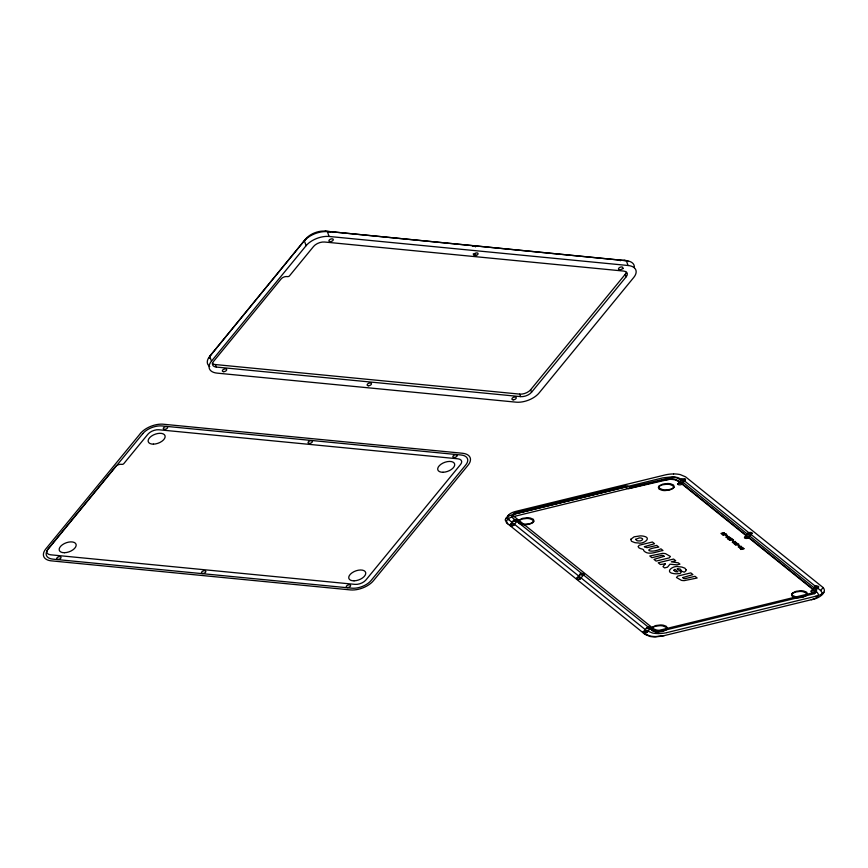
<?xml version="1.0" encoding="UTF-8"?>
<svg xmlns="http://www.w3.org/2000/svg" width="868" height="868" viewBox="0 0 868 868"><rect width="100%" height="100%" fill="white"/><g stroke="black" fill="none" stroke-linecap="round" stroke-linejoin="round"><path stroke-width="1.3" d="M634.334 267.669A17.523 9.331 -20.4 0 0 626.305 260.715L325.077 231.138A14.647 7.801 -20.4 0 0 305.851 238.819L209.698 356.379A17.523 9.331 -20.4 0 0 209.741 366.535M305.851 238.819L209.698 356.379L211.477 361.164A17.523 9.331 -20.4 0 0 217.13 373.131L516.091 402.166A17.523 9.331 -20.4 0 0 539.082 392.976L633.738 277.467A17.523 9.331 -20.4 0 0 628.085 265.499L626.305 260.715L325.077 231.138M508.333 515.234L505.165 519.823L506.63 522.916L645.217 634.486L650.089 636.461A25.15 13.4 -20.4 0 0 655.004 636.928L662.143 636.125L813.587 599.159C818.231 598.453 827.888 592.649 823.103 587.549L685.59 476.857L680.295 474.612A29.913 15.939 -20.4 0 0 673.601 473.928M519.053 520.247L518.5 520.941A3.081 1.638 -20.4 0 0 518.131 521.592L518.825 523.339L521.787 524.532A15.288 8.148 -20.4 0 0 524.771 524.825L529.426 524.261L532.572 522.818A3.027 1.617 -20.4 0 0 533.05 522.352L533.636 521.646A3.081 1.638 -20.4 0 0 533.994 520.995L533.299 519.238L530.337 518.044A15.288 8.148 -20.4 0 0 527.353 517.751L522.699 518.315L519.552 519.758A3.016 1.606 -20.4 0 0 518.836 520.583A3.353 1.79 -20.4 0 0 518.652 521.147L518.706 521.69M821.302 595.264L822.126 592.725L820.661 590.522L683.159 479.83L677.322 477.476A30.076 16.025 -20.4 0 0 671.452 476.901L662.902 477.867L513.704 514.279L509.104 515.896L505.935 518.239M211.477 361.164L306.133 245.655A17.523 9.331 -20.4 0 1 329.124 236.465L628.085 265.499M212.291 363.377A8.333 4.438 -20.4 0 0 215.351 364.549L519.704 394.115A8.333 4.438 -20.4 0 0 530.641 389.743L625.285 274.234A8.333 4.438 -20.4 0 0 626.327 272.335M626.219 276.74A8.333 4.438 -20.4 0 0 623.539 271.055L324.578 242.02A8.333 4.438 -20.4 0 0 313.641 246.382L289.489 275.872A1.432 0.77 -20.4 0 1 287.601 276.621L286.896 276.556A4.307 2.3 -20.4 0 0 281.243 278.812L213.593 361.37A8.333 4.438 -20.4 0 0 216.284 367.055L520.637 396.622A8.333 4.438 -20.4 0 0 531.563 392.249L626.219 276.74L625.285 274.234M512.163 515.505L513.444 513.954A2.886 1.541 -20.4 0 1 514.073 513.368L516.265 512.326A7.074 3.765 -20.4 0 1 517.111 512.087L625.47 485.83A7.291 3.884 -20.4 0 1 627.607 486.037L629.105 486.839A2.203 1.172 -20.4 0 0 630.504 487.002L672.863 477.216A14.3 7.617 -20.4 0 1 675.651 477.487L678.418 478.604L815.931 589.307A7.074 3.765 -20.4 0 1 816.3 589.654L816.582 590.934A2.886 1.541 -20.4 0 1 815.595 592.15L659.3 630.287A14.3 7.617 -20.4 0 1 656.512 630.016L653.745 628.888L513.747 516.2L513.096 514.561A2.886 1.541 -20.4 0 1 513.433 513.954M512.402 525.802L512.022 525.845A3.808 2.029 -20.4 0 1 510.536 525.693L510.178 525.531A1.313 0.694 -20.4 0 1 509.939 524.858L513.606 520.464M513.758 525.216L517.361 520.822A1.378 0.738 -20.4 0 0 517.024 520.138M576.547 578.435A1.378 0.738 -20.4 0 1 577.925 577.936L578.338 577.838A3.808 2.029 -20.4 0 1 579.824 577.98L580.182 578.142A1.313 0.694 -20.4 0 1 580.421 578.826A1.378 0.738 -20.4 0 1 579.032 579.347L578.62 579.455A3.808 2.029 -20.4 0 1 577.133 579.303L576.775 579.14A1.313 0.694 -20.4 0 1 576.536 578.468L580.193 574.073A1.313 0.694 -20.4 0 1 581.365 573.564L581.929 573.444A3.808 2.029 -20.4 0 1 583.426 573.596L583.676 573.694M580.356 578.826L583.958 574.432A1.378 0.738 -20.4 0 0 583.621 573.748M658.736 486.709L659.311 485.993A3.027 1.617 -20.4 0 1 659.788 485.527L662.935 484.084L667.59 483.519A15.288 8.148 -20.4 0 1 670.573 483.812L673.535 485.006L674.23 486.764A3.081 1.638 -20.4 0 1 673.872 487.415L673.286 488.12A3.027 1.617 -20.4 0 1 672.808 488.586L669.662 490.029L665.007 490.594A15.288 8.148 -20.4 0 1 662.024 490.301L659.062 489.107L658.367 487.36A3.081 1.638 -20.4 0 1 658.725 486.709A3.027 1.617 -20.4 0 1 659.213 486.232L662.36 484.8L667.004 484.225A15.288 8.148 -20.4 0 1 669.987 484.518L672.95 485.722L673.655 487.469A3.081 1.638 -20.4 0 1 673.286 488.12M681.619 479.451L678.016 483.845A1.378 0.738 -20.4 0 1 679.34 483.313M681.933 484.019L685.373 479.82M644.544 631.492L644.924 631.448A3.808 2.029 -20.4 0 1 646.421 631.589L646.779 631.752A1.313 0.694 -20.4 0 1 647.018 632.436A1.378 0.738 -20.4 0 1 645.629 632.956L645.217 633.065A3.808 2.029 -20.4 0 1 643.73 632.913L643.362 632.75A1.313 0.694 -20.4 0 1 643.123 632.078L646.79 627.683A1.313 0.694 -20.4 0 1 647.951 627.173L648.526 627.054A3.808 2.029 -20.4 0 1 650.013 627.206L650.273 627.304M658.497 633.575A30.022 15.993 -20.4 0 1 652.519 633.022L646.573 630.645L644.132 633.618L649.969 635.973A30.076 16.025 -20.4 0 0 655.839 636.548L664.389 635.582M646.953 632.436L650.544 628.052A1.378 0.738 -20.4 0 0 650.219 627.358M666.689 629.018L666.244 629.571A3.027 1.617 -20.4 0 1 665.756 630.038L662.62 631.481L657.966 632.045A15.288 8.148 -20.4 0 1 654.982 631.752L652.02 630.559L651.315 628.812A3.081 1.638 -20.4 0 1 651.684 628.161L652.269 627.445M747.012 538.399L746.632 538.442A3.808 2.029 -20.4 0 1 745.145 538.29L744.787 538.127A1.313 0.694 -20.4 0 1 744.549 537.455L748.216 533.061M748.531 537.628L751.97 533.429M806.925 594.786L806.48 595.34A3.027 1.617 -20.4 0 1 805.992 595.806L802.857 597.249L798.202 597.813A15.288 8.148 -20.4 0 1 795.218 597.531L792.256 596.327L791.551 594.58A3.081 1.638 -20.4 0 1 791.92 593.929L792.506 593.213M814.748 590.783A1.313 0.694 -20.4 0 1 815.03 591.423A1.378 0.738 -20.4 0 1 813.641 591.943L813.229 592.052A3.808 2.029 -20.4 0 1 811.743 591.9L811.385 591.737A1.313 0.694 -20.4 0 1 811.135 591.065L814.802 586.67M814.314 593.701A2.886 1.541 -20.4 0 0 815.312 592.497L815.117 591.347L818.567 587.039M814.965 593.104L816.245 591.553M820.661 590.522L823.103 587.549M533.636 521.646L533.592 521.69A3.016 1.606 -20.4 0 1 533.288 521.994A3.266 1.736 -20.4 0 1 532.789 522.384L531.249 523.154A7.259 3.863 -20.4 0 1 529.068 523.762L525.357 524.12A15.288 8.148 -20.4 0 1 522.373 523.827L519.411 522.634M673.861 487.415L673.85 487.436A3.016 1.606 -20.4 0 1 673.525 487.762A3.266 1.736 -20.4 0 1 673.025 488.152L671.485 488.923A7.259 3.863 -20.4 0 1 669.304 489.53M733.927 542.381L735.207 541.382L735.804 542.391M814.336 593.69L658.031 631.839A14.3 7.617 -20.4 0 1 655.242 631.568L652.465 630.45L512.478 517.751L511.816 516.113A2.886 1.541 -20.4 0 1 512.814 514.908L514.984 513.889A7.074 3.765 -20.4 0 1 515.842 513.65L624.2 487.382A7.291 3.884 -20.4 0 1 626.327 487.599L627.824 488.402A2.203 1.172 -20.4 0 0 629.224 488.554L671.582 478.767A14.3 7.617 -20.4 0 1 674.371 479.038L677.149 480.167L814.651 590.858A7.074 3.765 -20.4 0 1 815.019 591.216L815.117 591.347M821.746 593.951L822.105 593.723A6.174 3.288 -20.4 0 0 823.797 592.247M732.907 542.261C730.932 541.632 734.002 544.16 735.087 541.827L736.487 543.173C739.829 543.216 730.194 545.028 735.814 542.63M731.127 538.995L730.802 539.028A2.485 1.324 -20.4 0 1 730.27 538.876C723.044 539.006 734.404 540.297 731.084 538.29A1.953 1.042 -20.4 0 0 730.053 538.312L731.247 538.692M728.936 538.974L729.489 538.985M811.341 599.712C814.434 599.321 821.085 596.034 817.265 592.486L679.752 481.794L674.881 479.82A25.15 13.4 -20.4 0 0 669.977 479.342L662.827 480.145L513.628 516.568C510.536 516.948 503.885 520.236 507.704 523.784M721.807 533.56L722.881 533.299M740.86 549.455L744.212 548.63L741.218 548.609L740.838 549.444M666.83 632.609L816.018 596.186M669.304 489.541L665.593 489.888A15.288 8.148 -20.4 0 1 662.61 489.595L659.647 488.402L658.942 486.644A3.081 1.638 -20.4 0 1 659.311 485.993M514.778 519.91L515.342 519.834A3.808 2.029 -20.4 0 1 516.829 519.986L517.089 520.084M749.388 532.507L749.941 532.431A3.808 2.029 -20.4 0 1 751.438 532.583L751.699 532.681A1.378 0.738 -20.4 0 1 752.046 533.419A1.313 0.694 -20.4 0 1 750.809 533.939L750.234 534.048A3.808 2.029 -20.4 0 1 748.748 533.907L748.487 533.798M582.775 574.985L582.222 575.061A3.808 2.029 -20.4 0 1 580.725 574.92L580.475 574.811A1.378 0.738 -20.4 0 1 580.117 574.084M679.373 483.259L679.752 483.216A3.808 2.029 -20.4 0 1 681.239 483.357L681.608 483.519M745.97 536.869L746.35 536.825A3.808 2.029 -20.4 0 1 747.836 536.966L748.194 537.129M473.125 254.031L475.816 254.291M685.102 479.071L684.841 478.973A3.808 2.029 -20.4 0 0 683.355 478.821L682.79 478.897A1.313 0.694 -20.4 0 0 681.564 479.429A1.378 0.738 -20.4 0 0 681.944 480.134M681.89 480.188L682.15 480.297A3.808 2.029 -20.4 0 0 683.637 480.438L684.19 480.362A1.313 0.694 -20.4 0 0 685.427 479.83A1.378 0.738 -20.4 0 0 685.036 479.125M647.061 628.421L647.322 628.53A3.808 2.029 -20.4 0 0 648.819 628.671L649.372 628.595A1.313 0.694 -20.4 0 0 650.599 628.063M678.19 484.518L678.548 484.68A3.808 2.029 -20.4 0 0 680.045 484.832L680.425 484.789A1.378 0.738 -20.4 0 0 681.836 484.225A1.313 0.694 -20.4 0 0 681.554 483.563M814.792 590.739L814.434 590.576A3.808 2.029 -20.4 0 0 812.947 590.435L812.567 590.479A1.378 0.738 -20.4 0 0 811.146 591.043M805.916 592.768L802.878 591.683A15.277 8.137 -20.4 0 0 799.992 591.444L795.544 592.019L792.397 593.452A3.027 1.617 -20.4 0 0 791.92 593.929M509.06 519.943L646.573 630.645M806.144 592.942L806.839 594.688A3.081 1.638 -20.4 0 1 806.48 595.34M530.641 389.743L531.563 392.249M519.704 394.115L520.637 396.622M329.124 236.465L327.344 231.68A17.523 9.331 -20.4 0 0 304.353 240.87L306.133 245.655M215.351 364.549L216.284 367.055M792.126 594.678L792.072 594.135A3.353 1.79 -20.4 0 1 792.256 593.582A3.005 1.606 -20.4 0 1 792.983 592.746L796.13 591.303L800.773 590.739A15.288 8.148 -20.4 0 1 803.757 591.032L806.719 592.226L807.424 593.983A3.081 1.638 -20.4 0 1 807.056 594.634A2.973 1.584 -20.4 0 1 806.719 594.981A3.266 1.736 -20.4 0 1 806.209 595.372L804.669 596.142A7.259 3.863 -20.4 0 1 802.488 596.75L798.777 597.108A15.288 8.148 -20.4 0 1 795.793 596.815L792.831 595.622A6.553 3.494 -20.4 0 1 792.115 594.688M622.606 268.548A8.333 4.438 -20.4 0 1 623.202 268.624M209.242 358.278A14.647 7.801 -20.4 0 1 211.206 354.328M624.038 260.172A14.647 7.801 -20.4 0 1 628.508 261.55M618.211 259.966A2.3 1.226 -20.4 0 1 620.251 260.801M472.756 246.111A2.3 1.226 -20.4 0 1 475.436 246.881M327.746 232.147A2.3 1.226 -20.4 0 1 330.556 232.201M518.5 520.941A3.027 1.617 -20.4 0 1 518.977 520.464L522.124 519.031L526.767 518.456A15.288 8.148 -20.4 0 1 529.751 518.749L532.713 519.954L533.419 521.701A3.081 1.638 -20.4 0 1 533.05 522.352M519.422 522.623A6.553 3.494 -20.4 0 1 518.695 521.69M678.234 484.485A1.313 0.694 -20.4 0 1 677.951 483.845M744.56 537.433A1.378 0.738 -20.4 0 1 745.938 536.923M748.151 537.173A1.313 0.694 -20.4 0 1 748.444 537.813M748.433 537.834A1.378 0.738 -20.4 0 1 747.044 538.334M643.134 632.045A1.378 0.738 -20.4 0 1 644.512 631.546M651.684 628.161A3.027 1.617 -20.4 0 1 652.161 627.683L655.307 626.251L659.962 625.676A15.288 8.148 -20.4 0 1 662.946 625.969L665.908 627.173L666.602 628.92A3.081 1.638 -20.4 0 1 666.244 629.571M517.404 520.843A1.313 0.694 -20.4 0 1 516.2 521.332L515.625 521.451A3.808 2.029 -20.4 0 1 514.138 521.31L513.878 521.201A1.378 0.738 -20.4 0 1 513.52 520.474M513.552 520.442A1.313 0.694 -20.4 0 1 514.767 519.954M509.95 524.825A1.378 0.738 -20.4 0 1 511.328 524.326L511.74 524.229A3.808 2.029 -20.4 0 1 513.227 524.37L513.596 524.532A1.313 0.694 -20.4 0 1 513.834 525.216A1.378 0.738 -20.4 0 1 512.446 525.737M749.377 532.551A1.313 0.694 -20.4 0 0 748.162 533.039A1.378 0.738 -20.4 0 0 748.541 533.744M584.001 574.453A1.313 0.694 -20.4 0 1 582.797 574.941M647.127 628.367A1.378 0.738 -20.4 0 1 646.714 627.694M509.071 519.943A14.192 7.562 -20.4 0 1 508.03 518.847C506.109 514.236 512.89 512.153 516.145 511.306L665.344 474.883A22.926 12.217 -20.4 0 1 673.568 473.982M666.819 632.642A22.926 12.217 -20.4 0 1 658.53 633.521M821.779 594.016A11.273 6.011 -20.4 0 1 816.029 596.132M667.253 627.727L667.188 628.215A3.081 1.638 -20.4 0 1 666.819 628.866A3.005 1.606 -20.4 0 1 666.483 629.213A3.266 1.736 -20.4 0 1 665.973 629.604L664.432 630.374A7.259 3.863 -20.4 0 1 662.251 630.982L658.541 631.34A15.288 8.148 -20.4 0 1 655.557 631.047L652.595 629.853A6.553 3.494 -20.4 0 1 651.879 628.92L651.846 628.367A3.353 1.79 -20.4 0 1 652.02 627.814A3.005 1.606 -20.4 0 1 652.747 626.978L655.893 625.535L660.537 624.971A15.288 8.148 -20.4 0 1 663.521 625.264L666.157 626.229L667.253 627.727M723.814 533.636L723.413 533.169L724.324 532.626L720.972 533.44L722.295 534.156L723.803 533.712M686.089 569.799L685.948 570.558A3.331 1.769 -20.4 0 1 685.156 571.535L684.201 572.186L680.783 570.851A1.432 0.759 -20.4 0 0 681.174 570.363L680.447 569.245A6.76 3.602 -20.4 0 0 677.149 568.844L681.261 572.131L680.132 573.52L676.454 573.824A16.937 9.027 -20.4 0 1 673.46 573.553C664.074 572.175 673.47 564.97 678.668 566.771A16.915 9.016 -20.4 0 1 681.966 567.097L684.885 568.16L686.089 569.799M644.403 546.688L646.996 547.697L656.664 545.408L658.779 547.111C640.172 549.661 651.651 553.686 660.895 548.815L663.011 550.529C657.608 551.18 648.385 556.095 643.763 550.703C644.295 548.305 638.837 549.487 638.11 546.612L639.249 545.223L652.432 542.001L654.548 543.704L644.403 546.688M730.498 537.65C725.887 540.504 726.538 535.903 730.498 537.65M741.435 546.46C737.453 549.249 736.932 544.876 741.435 546.46M742.802 547.556C738.484 550.399 738.56 545.885 742.802 547.556M673.915 570.33L675.087 571.513A6.955 3.7 -20.4 0 0 677.962 571.762L674.968 569.354L674.317 569.755A1.432 0.759 -20.4 0 0 673.948 570.211L673.915 570.33M630.721 539.343L631.503 541.285L634.779 542.609A16.915 9.016 -20.4 0 0 638.078 542.923C642.928 544.627 652.693 537.889 643.589 536.196A16.915 9.016 -20.4 0 0 640.291 535.881L634.139 536.815L630.721 539.343M635.56 539.375L636.993 540.71A7.15 3.808 -20.4 0 0 639.087 540.905C640.888 541.437 644.74 538.963 641.387 538.106A7.15 3.808 -20.4 0 0 639.282 537.9L635.56 539.375M664.161 556.312L653.995 559.393L656.11 561.097L669.282 557.874L670.421 556.486L665.496 553.643A14.506 7.725 -20.4 0 0 662.664 553.372L649.763 555.976L651.879 557.69L661.546 555.401A4.709 2.506 -20.4 0 1 663.185 555.531L664.161 556.312M682.78 577.578L683.734 578.468A4.709 2.506 -20.4 0 0 685.373 578.587L695.04 576.298L697.156 578.012L684.244 580.616A14.506 7.725 -20.4 0 1 681.413 580.345L676.487 577.502L677.626 576.113L690.798 572.891L692.924 574.594L682.78 577.578M140.475 433.403L45.82 548.912A17.523 9.331 -20.4 0 0 50.637 560.782L350.433 589.914A17.523 9.331 -20.4 0 0 373.424 580.725L468.069 465.215A17.523 9.331 -20.4 0 0 462.427 453.248L162.652 424.159A17.523 9.331 -20.4 0 0 140.475 433.403M115.585 466.561L47.935 549.119A8.333 4.438 -20.4 0 0 50.615 554.804L354.979 584.37A8.333 4.438 -20.4 0 0 365.905 579.998L460.561 464.488A8.333 4.438 -20.4 0 0 457.87 458.803L158.909 429.769A8.333 4.438 -20.4 0 0 147.983 434.141L123.82 463.62A1.432 0.77 -20.4 0 1 121.943 464.369L121.238 464.304A4.307 2.3 -20.4 0 0 115.585 466.561M142.819 433.631L48.163 549.14A14.647 7.801 -20.4 0 0 52.894 559.144L351.855 588.178A14.647 7.801 -20.4 0 0 371.07 580.497L465.725 464.988A14.647 7.801 -20.4 0 0 461.006 454.984L162.045 425.949A14.647 7.801 -20.4 0 0 142.819 433.631M665.268 563.853L662.989 566.63L664.573 567.911L667.492 567.195L669.966 564.189L677.04 564.873L679.948 564.157L678.364 562.876L671.322 561.824L675.716 560.75L673.601 559.046L658.226 562.8L660.342 564.504L665.268 563.853M727.384 536.391L726.603 536.956L727.384 536.391M735.587 542.999L734.719 543.607L735.587 542.999M727.2 536.12C722.415 538.648 731.702 536.435 728.285 536.576L727.2 536.12M725.691 533.722L722.328 534.536L723.424 535.415L723.945 535.285L723.174 534.666L726.787 534.601L725.691 533.722M725.984 535.241L726.917 535.99L725.984 535.241M732.527 539.223L729.174 540.048L733.601 540.091L732.527 539.223M732.82 540.742L733.753 541.491L732.82 540.742M735.207 544.355L735.619 545.245L738.983 544.42L738.05 543.661L735.207 544.355M738.288 545.147L739.221 545.896L738.288 545.147M816.159 586.084L815.985 586.117A1.313 0.694 -20.4 0 0 814.759 586.649A1.378 0.738 -20.4 0 0 815.139 587.354L815.334 587.517A3.808 2.029 -20.4 0 0 816.831 587.658L817.385 587.582A1.313 0.694 -20.4 0 0 818.611 587.05A1.378 0.738 -20.4 0 0 818.231 586.356L818.036 586.193A3.808 2.029 -20.4 0 0 816.538 586.041L816.159 586.084M619.86 269.742A2.3 1.226 -20.4 0 0 622.866 267.604A2.3 1.226 -20.4 0 0 619.34 267.669A2.3 1.226 -20.4 0 0 619.86 269.742M513.27 399.812A2.3 1.226 -20.4 0 0 516.276 397.685A2.3 1.226 -20.4 0 0 512.749 397.75A2.3 1.226 -20.4 0 0 513.27 399.812M368.488 385.75A2.3 1.226 -20.4 0 0 371.482 383.623A2.3 1.226 -20.4 0 0 367.967 383.689A2.3 1.226 -20.4 0 0 368.488 385.75M475.078 255.68A2.3 1.226 -20.4 0 0 478.073 253.543A2.3 1.226 -20.4 0 0 474.557 253.619A2.3 1.226 -20.4 0 0 475.078 255.68M330.285 241.619A2.3 1.226 -20.4 0 0 333.29 239.492A2.3 1.226 -20.4 0 0 329.764 239.557A2.3 1.226 -20.4 0 0 330.285 241.619M223.694 371.688A2.3 1.226 -20.4 0 0 226.7 369.562A2.3 1.226 -20.4 0 0 223.174 369.627A2.3 1.226 -20.4 0 0 223.694 371.688M443.016 472.268A8.908 4.741 -20.4 0 0 454.637 464A8.908 4.741 -20.4 0 0 440.987 464.261A8.908 4.741 -20.4 0 0 443.016 472.268M64.471 552.71A8.908 4.741 -20.4 0 0 76.102 544.453A8.908 4.741 -20.4 0 0 62.453 544.713A8.908 4.741 -20.4 0 0 64.471 552.71M153.441 444.145A8.908 4.741 -20.4 0 0 165.072 435.877A8.908 4.741 -20.4 0 0 151.423 436.137A8.908 4.741 -20.4 0 0 153.441 444.145M58.037 559.437A2.3 1.226 -20.4 0 0 61.042 557.31A2.3 1.226 -20.4 0 0 57.516 557.375A2.3 1.226 -20.4 0 0 58.037 559.437M164.627 429.367A2.3 1.226 -20.4 0 0 167.632 427.24A2.3 1.226 -20.4 0 0 164.106 427.306A2.3 1.226 -20.4 0 0 164.627 429.367M309.409 443.429A2.3 1.226 -20.4 0 0 312.415 441.291A2.3 1.226 -20.4 0 0 308.889 441.367A2.3 1.226 -20.4 0 0 309.409 443.429M202.819 573.498A2.3 1.226 -20.4 0 0 205.824 571.372A2.3 1.226 -20.4 0 0 202.298 571.437A2.3 1.226 -20.4 0 0 202.819 573.498M347.612 587.56A2.3 1.226 -20.4 0 0 350.607 585.433A2.3 1.226 -20.4 0 0 347.091 585.499A2.3 1.226 -20.4 0 0 347.612 587.56M454.203 457.49A2.3 1.226 -20.4 0 0 457.197 455.353A2.3 1.226 -20.4 0 0 453.682 455.429A2.3 1.226 -20.4 0 0 454.203 457.49M354.046 580.833A8.908 4.741 -20.4 0 0 365.678 572.576A8.908 4.741 -20.4 0 0 352.028 572.826A8.908 4.741 -20.4 0 0 354.046 580.833"/></g></svg>
